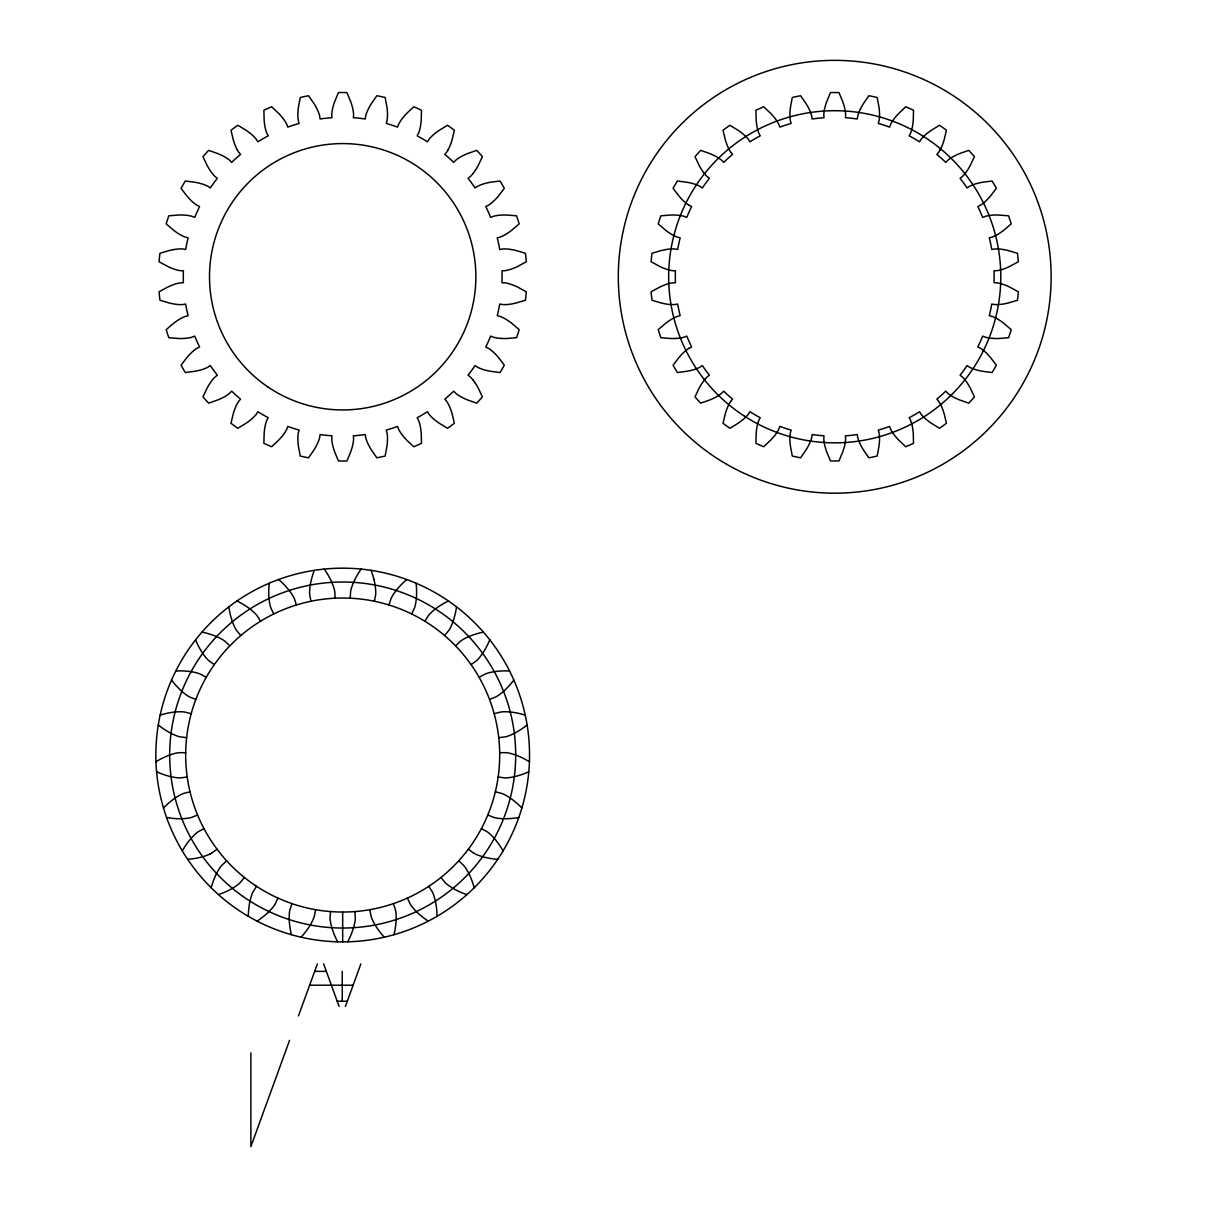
<?xml version="1.0" encoding="UTF-8"?>
<svg xmlns="http://www.w3.org/2000/svg" width="1207" height="1207" viewBox="0 0 1207 1207"><rect width="100%" height="100%" fill="white"/><g stroke="black" fill="none" stroke-linecap="round" stroke-linejoin="round"><path stroke-width="1.5" d="M350.211 598.204L350.603 591.596A22.073 22.073 0 0 1 351.041 589.484L351.297 588.548A44.931 44.931 0 0 1 351.886 586.677L352.897 583.916A59.279 59.279 0 0 1 354.707 579.873L356.171 577.037A76.313 76.313 0 0 1 361.149 569.085M330.492 911.557L330.054 918.165A22.073 22.073 0 0 0 330.235 920.307L330.371 921.273A44.931 44.931 0 0 0 330.703 923.204L331.367 926.056A59.279 59.279 0 0 0 332.649 930.31L333.751 933.298A76.313 76.313 0 0 0 337.704 941.822M315.57 909.671L314.363 916.113A22.073 22.073 0 0 1 313.639 918.21L313.277 919.115A44.931 44.931 0 0 1 312.462 920.896L311.119 923.506A59.279 59.279 0 0 1 308.811 927.293L307 929.918A76.313 76.313 0 0 1 301.056 937.19M374.396 601.267L375.664 594.764A22.073 22.073 0 0 0 375.754 592.607L375.739 591.626A44.931 44.931 0 0 0 375.649 589.68L375.347 586.753A59.279 59.279 0 0 0 374.608 582.393L373.883 579.269M911.753 129.647L911.451 130.703A24.366 24.366 0 0 1 910.561 133.268L909.188 135.833A159.399 159.399 0 0 1 919.538 141.807L921.077 139.348A24.366 24.366 0 0 1 922.857 137.281L923.611 136.497A40.299 40.299 0 0 1 926.72 133.705L927.715 132.906A57.348 57.348 0 0 1 931.608 130.115L939.544 125.272A184.233 184.233 0 0 1 946.424 130.25L944.266 139.303A57.348 57.348 0 0 1 942.818 143.874L942.35 145.066A40.299 40.299 0 0 1 940.66 148.883L940.147 149.849M388.971 605.009L390.993 598.702A22.073 22.073 0 0 1 391.958 596.771L392.426 595.911A44.931 44.931 0 0 1 393.452 594.251L395.127 591.837A59.279 59.279 0 0 1 397.888 588.367L400.015 585.983A76.313 76.313 0 0 1 406.819 579.511M291.943 903.605L289.891 909.897A22.073 22.073 0 0 0 289.514 912.009L289.408 912.99A44.931 44.931 0 0 0 289.258 914.936L289.182 917.878A59.279 59.279 0 0 0 289.378 922.299L289.695 925.482A76.313 76.313 0 0 0 291.4 934.716M289.574 1040.313L250.875 1146.65L250.875 1052.851M298.476 1015.856L317.381 963.925M345.383 1006.472L360.863 963.925M277.957 898.068L275.166 904.073A22.073 22.073 0 0 1 273.974 905.869L273.506 906.487A44.931 44.931 0 0 1 272.163 908.177L270.217 910.365A59.279 59.279 0 0 1 267.034 913.458L264.62 915.555A76.313 76.313 0 0 1 257.061 921.122M411.647 613.986L414.484 607.996A22.073 22.073 0 0 0 415.102 605.944L415.344 604.994A44.931 44.931 0 0 0 415.736 603.078L416.174 600.166A59.279 59.279 0 0 0 416.536 595.76L416.611 592.562A76.313 76.313 0 0 0 416.083 583.192M448.114 149.849L448.627 148.883A40.299 40.299 0 0 0 450.317 145.066L450.769 143.874A57.348 57.348 0 0 0 452.233 139.303L454.375 130.25A184.233 184.233 0 0 0 447.51 125.272L439.574 130.115A57.348 57.348 0 0 0 435.667 132.906L434.686 133.705A40.299 40.299 0 0 0 431.563 136.482L430.824 137.281A24.366 24.366 0 0 0 429.028 139.333L427.489 141.807A159.399 159.399 0 0 0 417.154 135.833L418.512 133.268A24.366 24.366 0 0 0 419.402 130.688L419.719 129.647A40.299 40.299 0 0 0 420.579 125.558L420.775 124.306A57.348 57.348 0 0 0 421.258 119.538L421.484 110.229A184.233 184.233 0 0 0 413.729 106.774L406.955 113.171A57.348 57.348 0 0 0 403.726 116.717L402.927 117.698A40.299 40.299 0 0 0 400.468 121.077L399.894 121.998A24.366 24.366 0 0 0 398.566 124.396L397.586 127.127A159.399 159.399 0 0 0 386.225 123.431L387.025 120.64A24.366 24.366 0 0 0 387.356 117.939L387.447 116.853A40.299 40.299 0 0 0 387.447 112.673L387.372 111.406A57.348 57.348 0 0 0 386.843 106.638L385.139 97.495A184.233 184.233 0 0 0 376.825 95.73L371.545 103.38A57.348 57.348 0 0 0 369.116 107.514L368.542 108.66A40.299 40.299 0 0 0 366.822 112.462L366.46 113.488A24.366 24.366 0 0 0 365.676 116.098L365.268 118.98A159.399 159.399 0 0 0 353.395 117.728L353.591 114.831A24.366 24.366 0 0 0 353.364 112.115L353.229 111.044A40.299 40.299 0 0 0 352.353 106.955L352.022 105.718A57.348 57.348 0 0 0 350.513 101.177L346.937 92.577A184.233 184.233 0 0 0 338.443 92.577L334.867 101.177A57.348 57.348 0 0 0 333.358 105.718L333.026 106.955A40.299 40.299 0 0 0 332.136 111.029L332 112.115A24.366 24.366 0 0 0 331.759 114.831L331.97 117.728A159.399 159.399 0 0 0 320.096 118.98L319.689 116.098A24.366 24.366 0 0 0 318.889 113.503L318.542 112.462A40.299 40.299 0 0 0 316.838 108.66L316.249 107.529A57.348 57.348 0 0 0 313.835 103.38L308.539 95.73A184.233 184.233 0 0 0 300.241 97.495L298.521 106.638A57.348 57.348 0 0 0 297.993 111.406L297.918 112.673A40.299 40.299 0 0 0 297.918 116.853L297.993 117.939A24.366 24.366 0 0 0 298.34 120.64L299.14 123.431A159.399 159.399 0 0 0 287.794 127.127L286.783 124.396A24.366 24.366 0 0 0 285.471 122.013L284.897 121.077A40.299 40.299 0 0 0 282.438 117.698L281.638 116.717A57.348 57.348 0 0 0 278.41 113.171L271.65 106.774A184.233 184.233 0 0 0 263.895 110.229L264.122 119.538A57.348 57.348 0 0 0 264.589 124.306L264.786 125.558A40.299 40.299 0 0 0 265.646 129.647L265.947 130.703A24.366 24.366 0 0 0 266.838 133.268L268.21 135.833A159.399 159.399 0 0 0 257.876 141.807L256.337 139.348A24.366 24.366 0 0 0 254.541 137.281L253.802 136.497A40.299 40.299 0 0 0 250.694 133.705L249.698 132.906A57.348 57.348 0 0 0 245.806 130.115L237.854 125.272A184.233 184.233 0 0 0 230.99 130.25L233.147 139.303A57.348 57.348 0 0 0 234.596 143.874L235.048 145.066A40.299 40.299 0 0 0 236.738 148.883L237.266 149.849M424.834 621.228L428.364 615.63A22.073 22.073 0 0 1 429.767 614.001L430.431 613.292A44.931 44.931 0 0 1 431.85 611.934L434.067 610.003A59.279 59.279 0 0 1 437.598 607.332L440.253 605.552A76.313 76.313 0 0 1 448.446 600.98M475.347 170.323L476.041 169.252A57.348 57.348 0 0 0 478.41 165.087L482.408 156.684A184.233 184.233 0 0 0 476.72 150.362L467.939 153.455A57.348 57.348 0 0 0 463.548 155.371L462.417 155.959A40.299 40.299 0 0 0 458.796 158.042L457.891 158.645A24.366 24.366 0 0 0 455.718 160.29L453.696 162.387A159.399 159.399 0 0 0 444.825 154.405L446.696 152.173A24.366 24.366 0 0 0 448.099 149.834M256.593 886.315L253.093 891.792A22.073 22.073 0 0 0 252.142 893.859L251.795 894.779A44.931 44.931 0 0 0 251.177 896.635L250.377 899.456A59.279 59.279 0 0 0 249.457 903.787L248.974 906.955A76.313 76.313 0 0 0 248.325 916.309M244.418 877.474L240.268 882.543A22.073 22.073 0 0 1 238.624 884.037L237.87 884.656A44.931 44.931 0 0 1 236.3 885.817L233.856 887.462A59.279 59.279 0 0 1 230.009 889.665L227.157 891.098A76.313 76.313 0 0 1 218.452 894.613M472.903 173.702L472.193 174.532A24.366 24.366 0 0 1 470.338 176.524L468.044 178.319A159.399 159.399 0 0 1 475.06 187.975L477.474 186.346A24.366 24.366 0 0 1 479.933 185.199L480.944 184.777A40.299 40.299 0 0 1 484.912 183.494L486.149 183.162A57.348 57.348 0 0 1 490.842 182.197L500.075 181.005A184.233 184.233 0 0 1 504.315 188.352L498.672 195.745A57.348 57.348 0 0 1 495.489 199.336L494.583 200.226A40.299 40.299 0 0 1 491.49 203.032L490.63 203.696A24.366 24.366 0 0 1 488.382 205.265L485.772 206.533A159.399 159.399 0 0 1 490.63 217.426L493.316 216.355A24.366 24.366 0 0 1 495.971 215.736L497.043 215.525A40.299 40.299 0 0 1 501.207 215.102L502.474 215.042A57.348 57.348 0 0 1 507.272 215.072L516.536 215.812A184.233 184.233 0 0 1 519.161 223.883L512.1 229.949A57.348 57.348 0 0 1 508.238 232.785L507.181 233.479A40.299 40.299 0 0 1 503.56 235.576L502.58 236.059A24.366 24.366 0 0 1 500.075 237.115L497.254 237.809A159.399 159.399 0 0 1 499.728 249.487L502.595 248.989A24.366 24.366 0 0 1 505.311 248.944L506.412 248.959A40.299 40.299 0 0 1 510.561 249.411L511.813 249.608M964.936 173.702L964.242 174.532A24.366 24.366 0 0 1 962.371 176.524L960.078 178.319A159.399 159.399 0 0 1 967.094 187.975L969.508 186.346A24.366 24.366 0 0 1 971.982 185.199L972.978 184.777A40.299 40.299 0 0 1 976.961 183.494L978.183 183.162A57.348 57.348 0 0 1 982.875 182.197L992.109 181.005A184.233 184.233 0 0 1 996.348 188.352L990.706 195.745A57.348 57.348 0 0 1 987.522 199.336L986.617 200.226A40.299 40.299 0 0 1 983.524 203.032L982.664 203.696A24.366 24.366 0 0 1 980.416 205.265L977.806 206.533A159.399 159.399 0 0 1 982.664 217.426L985.365 216.355A24.366 24.366 0 0 1 988.02 215.736L989.091 215.525A40.299 40.299 0 0 1 993.24 215.102L994.508 215.042A57.348 57.348 0 0 1 999.305 215.072L1008.584 215.812A184.233 184.233 0 0 1 1011.194 223.883L1004.149 229.949A57.348 57.348 0 0 1 1000.286 232.785L999.215 233.479A40.299 40.299 0 0 1 995.594 235.576L994.613 236.059A24.366 24.366 0 0 1 992.109 237.115L989.287 237.809A159.399 159.399 0 0 1 991.762 249.487L994.628 248.989A24.366 24.366 0 0 1 997.359 248.944L998.445 248.959A40.299 40.299 0 0 1 1002.595 249.411L1003.847 249.608M730.718 401.358L732.574 399.125A159.399 159.399 0 0 1 723.702 391.143L721.68 393.226A24.366 24.366 0 0 1 719.508 394.87L718.618 395.489A40.299 40.299 0 0 1 714.997 397.571L713.85 398.144A57.348 57.348 0 0 1 709.46 400.075L700.694 403.168A184.233 184.233 0 0 1 695.006 396.847L698.989 388.443A57.348 57.348 0 0 1 701.373 384.279L702.052 383.207A40.299 40.299 0 0 1 704.511 379.828L705.205 378.998A24.366 24.366 0 0 1 707.076 377.006L709.369 375.211A159.399 159.399 0 0 1 702.353 365.555L699.939 367.184A24.366 24.366 0 0 1 697.465 368.331L696.469 368.754A40.299 40.299 0 0 1 692.486 370.036L691.264 370.368A57.348 57.348 0 0 1 686.557 371.334L677.338 372.525A184.233 184.233 0 0 1 673.099 365.178L678.741 357.785A57.348 57.348 0 0 1 681.925 354.209L682.83 353.304A40.299 40.299 0 0 1 685.923 350.498M444.553 635.561L448.793 630.476A22.073 22.073 0 0 0 449.909 628.636L450.377 627.776A44.931 44.931 0 0 0 451.237 626.011L452.384 623.31A59.279 59.279 0 0 0 453.832 619.116L454.692 616.053A76.313 76.313 0 0 0 456.518 606.834M455.522 645.851L460.335 641.309A22.073 22.073 0 0 1 462.1 640.072L462.93 639.559A44.931 44.931 0 0 1 464.635 638.594L467.26 637.281A59.279 59.279 0 0 1 471.349 635.576L474.366 634.505A76.313 76.313 0 0 1 483.434 632.121M226.644 860.787L221.847 865.253A22.073 22.073 0 0 0 220.474 866.988L219.9 867.788A44.931 44.931 0 0 0 218.829 869.417L217.351 871.952A59.279 59.279 0 0 0 215.389 875.935L214.137 878.877A76.313 76.313 0 0 0 211.18 887.779M193.889 350.513L194.749 349.834A24.366 24.366 0 0 1 196.982 348.28L199.608 346.997A159.399 159.399 0 0 1 194.749 336.104L192.049 337.175A24.366 24.366 0 0 1 189.393 337.794L188.322 338.005A40.299 40.299 0 0 1 184.173 338.428M685.923 350.513L686.783 349.834A24.366 24.366 0 0 1 689.016 348.28M217.064 849.2L211.768 853.062M471.062 664.65L476.433 660.772A22.073 22.073 0 0 0 477.972 659.263L478.636 658.554A44.931 44.931 0 0 0 479.903 657.061L481.684 654.722A59.279 59.279 0 0 0 484.128 651.026L485.742 648.265A76.313 76.313 0 0 0 489.786 639.801M479.134 677.353L484.912 674.14A22.073 22.073 0 0 1 486.934 673.385L487.869 673.099A44.931 44.931 0 0 1 489.755 672.586L492.622 671.967A59.279 59.279 0 0 1 497.012 671.318L500.196 671.047A76.313 76.313 0 0 1 509.58 670.986M203.998 828.606L198.295 831.698A22.073 22.073 0 0 0 196.469 833.071L195.715 833.705A44.931 44.931 0 0 0 194.267 835.033L192.215 837.115A59.279 59.279 0 0 0 189.318 840.479L187.372 843.014A76.313 76.313 0 0 0 182.302 850.905M689.031 348.28L691.641 346.997A159.399 159.399 0 0 1 686.783 336.104L684.082 337.175A24.366 24.366 0 0 1 681.427 337.794L680.356 338.005A40.299 40.299 0 0 1 676.207 338.428M187.643 859.324A76.313 76.313 0 0 0 196.952 858.086L200.075 857.423A59.279 59.279 0 0 0 204.345 856.231L207.106 855.25A44.931 44.931 0 0 0 208.917 854.511L209.807 854.103M197.586 814.997L191.506 817.426A22.073 22.073 0 0 1 189.348 817.939L188.383 818.12A44.931 44.931 0 0 1 186.436 818.391L183.524 818.648A59.279 59.279 0 0 1 179.089 818.738L175.89 818.618A76.313 76.313 0 0 1 166.581 817.486M489.514 699.411L495.67 696.997A22.073 22.073 0 0 0 497.54 695.926L498.355 695.383A44.931 44.931 0 0 0 499.954 694.266L502.263 692.441A59.279 59.279 0 0 0 505.552 689.469L507.8 687.205A76.313 76.313 0 0 0 513.82 680.009M494.161 713.714L500.573 712.055A22.073 22.073 0 0 1 502.7 711.828L503.681 711.768A44.931 44.931 0 0 1 505.642 711.753L508.569 711.858A59.279 59.279 0 0 1 512.975 712.326L516.128 712.854A76.313 76.313 0 0 1 525.241 715.132M190.057 791.807L183.751 793.391A22.073 22.073 0 0 0 181.654 794.251L180.763 794.689A44.931 44.931 0 0 0 179.043 795.609L176.524 797.118A59.279 59.279 0 0 0 172.888 799.653L170.383 801.629A76.313 76.313 0 0 0 163.488 808.011M173.552 249.608L174.819 249.396A40.299 40.299 0 0 1 178.968 248.959L180.054 248.929A24.366 24.366 0 0 1 182.785 248.974L185.637 249.487A159.399 159.399 0 0 1 188.126 237.809L185.305 237.1A24.366 24.366 0 0 1 182.8 236.044L181.819 235.576A40.299 40.299 0 0 1 178.198 233.479L177.127 232.785A57.348 57.348 0 0 1 173.265 229.949L166.204 223.883A184.233 184.233 0 0 1 168.829 215.812L178.108 215.057A57.348 57.348 0 0 1 182.906 215.027L184.173 215.102A40.299 40.299 0 0 1 188.322 215.525L189.393 215.721A24.366 24.366 0 0 1 192.049 216.34L194.749 217.426A159.399 159.399 0 0 1 199.608 206.533L196.997 205.25A24.366 24.366 0 0 1 194.765 203.681L193.889 203.032A40.299 40.299 0 0 1 190.797 200.226L189.891 199.321A57.348 57.348 0 0 1 186.708 195.745L181.065 188.352A184.233 184.233 0 0 1 185.305 181.005L194.523 182.197A57.348 57.348 0 0 1 199.23 183.162L200.453 183.494A40.299 40.299 0 0 1 204.436 184.762L205.446 185.184A24.366 24.366 0 0 1 207.906 186.346L210.32 187.975A159.399 159.399 0 0 1 217.335 178.319L215.042 176.524A24.366 24.366 0 0 1 213.186 174.532L212.477 173.702A40.299 40.299 0 0 1 210.018 170.323L209.339 169.252A57.348 57.348 0 0 1 206.955 165.087L202.972 156.684A184.233 184.233 0 0 1 208.66 150.362L217.426 153.455A57.348 57.348 0 0 1 221.816 155.371L222.963 155.959A40.299 40.299 0 0 1 226.584 158.042L227.474 158.645A24.366 24.366 0 0 1 229.662 160.29L231.669 162.387A159.399 159.399 0 0 1 240.54 154.405L238.684 152.173A24.366 24.366 0 0 1 237.266 149.834M665.6 249.608L666.852 249.396A40.299 40.299 0 0 1 671.001 248.959L672.088 248.929A24.366 24.366 0 0 1 674.819 248.974L677.685 249.487A159.399 159.399 0 0 1 680.16 237.809L677.338 237.1A24.366 24.366 0 0 1 674.834 236.044L673.853 235.576A40.299 40.299 0 0 1 670.232 233.479L669.176 232.785A57.348 57.348 0 0 1 665.298 229.949L658.237 223.883A184.233 184.233 0 0 1 660.863 215.812L670.141 215.057A57.348 57.348 0 0 1 674.939 215.027L676.207 215.102A40.299 40.299 0 0 1 680.356 215.525L681.427 215.721A24.366 24.366 0 0 1 684.097 216.34L686.783 217.426A159.399 159.399 0 0 1 691.641 206.533L689.031 205.25M187.236 777.021L180.733 777.866A22.073 22.073 0 0 1 178.515 777.836L177.535 777.761A44.931 44.931 0 0 1 175.588 777.549L172.707 777.067A59.279 59.279 0 0 1 168.392 776.041L165.329 775.135A76.313 76.313 0 0 1 156.578 771.726M498.732 737.673L505.295 736.858A22.073 22.073 0 0 0 507.378 736.285L508.298 735.983A44.931 44.931 0 0 0 510.123 735.274L512.809 734.097A59.279 59.279 0 0 0 516.732 732.045L519.478 730.386A76.313 76.313 0 0 0 527.112 724.924M184.173 338.428L182.906 338.488A57.348 57.348 0 0 1 178.108 338.473L168.829 337.719A184.233 184.233 0 0 1 166.204 329.647L173.265 323.582A57.348 57.348 0 0 1 177.127 320.745L178.198 320.051A40.299 40.299 0 0 1 181.804 317.954L182.785 317.471A24.366 24.366 0 0 1 185.305 316.415L188.126 315.721A159.399 159.399 0 0 1 185.637 304.043L182.785 304.541A24.366 24.366 0 0 1 180.054 304.586L178.968 304.571A40.299 40.299 0 0 1 174.819 304.119L173.552 303.923A57.348 57.348 0 0 1 168.874 302.897L159.958 300.241A184.233 184.233 0 0 1 159.068 291.792L167.23 287.341A57.348 57.348 0 0 1 171.605 285.365L172.797 284.897A40.299 40.299 0 0 1 176.765 283.6L177.821 283.343A24.366 24.366 0 0 1 180.492 282.83L183.404 282.74A159.399 159.399 0 0 1 183.404 270.79L180.507 270.685A24.366 24.366 0 0 1 177.821 270.172L176.765 269.915A40.299 40.299 0 0 1 172.797 268.618L171.605 268.165A57.348 57.348 0 0 1 167.23 266.189L159.068 261.738A184.233 184.233 0 0 1 159.958 253.289L168.874 250.634A57.348 57.348 0 0 1 173.552 249.608M676.207 338.428L674.939 338.488A57.348 57.348 0 0 1 670.141 338.473L660.863 337.719A184.233 184.233 0 0 1 658.237 329.647L665.298 323.582A57.348 57.348 0 0 1 669.161 320.745L670.232 320.051A40.299 40.299 0 0 1 673.838 317.954L674.834 317.471A24.366 24.366 0 0 1 677.338 316.415L680.16 315.721A159.399 159.399 0 0 1 677.685 304.043L674.819 304.541A24.366 24.366 0 0 1 672.088 304.586L671.001 304.571A40.299 40.299 0 0 1 666.852 304.119L665.6 303.923A57.348 57.348 0 0 1 660.908 302.897L651.991 300.241A184.233 184.233 0 0 1 651.101 291.792L659.278 287.341A57.348 57.348 0 0 1 663.639 285.365L664.831 284.897A40.299 40.299 0 0 1 668.799 283.6L669.855 283.343A24.366 24.366 0 0 1 672.54 282.83L675.437 282.74A159.399 159.399 0 0 1 675.437 270.79L672.54 270.685A24.366 24.366 0 0 1 669.855 270.172L668.799 269.915A40.299 40.299 0 0 1 664.831 268.618L663.639 268.165A57.348 57.348 0 0 1 659.278 266.189L651.101 261.738A184.233 184.233 0 0 1 651.991 253.289L660.908 250.634A57.348 57.348 0 0 1 665.585 249.608M499.668 752.685L506.291 752.67A22.073 22.073 0 0 1 508.419 752.972L509.384 753.168A44.931 44.931 0 0 1 511.285 753.636L514.091 754.466A59.279 59.279 0 0 1 518.241 756.02L521.168 757.302A76.313 76.313 0 0 1 529.42 761.783A186.859 186.859 0 0 1 243.467 913.367A186.859 186.859 0 0 1 255.175 589.936A186.859 186.859 0 0 1 529.42 761.783M314.665 971.379L326.343 971.379M309.641 985.214L353.108 985.214M337.206 1001.237L347.284 1001.237M185.697 752.685L179.209 752.655A22.073 22.073 0 0 0 176.946 752.972L175.996 753.168A44.931 44.931 0 0 0 174.095 753.636L171.273 754.466A59.279 59.279 0 0 0 167.124 756.02L164.197 757.302A76.313 76.313 0 0 0 155.944 761.783M993.24 338.428L994.508 338.488A57.348 57.348 0 0 0 999.305 338.473L1008.584 337.719A184.233 184.233 0 0 0 1011.194 329.647L1004.149 323.582A57.348 57.348 0 0 0 1000.286 320.745L999.215 320.051A40.299 40.299 0 0 0 995.594 317.954L994.613 317.471A24.366 24.366 0 0 0 992.109 316.415L989.287 315.721A159.399 159.399 0 0 0 991.762 304.043L994.628 304.541A24.366 24.366 0 0 0 997.359 304.586L998.445 304.571A40.299 40.299 0 0 0 1002.595 304.119L1003.847 303.923A57.348 57.348 0 0 0 1008.539 302.897L1017.456 300.241A184.233 184.233 0 0 0 1018.346 291.792L1010.168 287.341A57.348 57.348 0 0 0 1005.808 285.365L1004.616 284.897A40.299 40.299 0 0 0 1000.648 283.6L999.592 283.343A24.366 24.366 0 0 0 996.907 282.83L994.01 282.74A159.399 159.399 0 0 0 994.01 270.79L996.907 270.685A24.366 24.366 0 0 0 999.592 270.172L1000.648 269.915A40.299 40.299 0 0 0 1004.616 268.618L1005.808 268.165A57.348 57.348 0 0 0 1010.168 266.189L1018.346 261.738A184.233 184.233 0 0 0 1017.456 253.289L1008.539 250.634A57.348 57.348 0 0 0 1003.847 249.608M501.207 338.428L502.474 338.488A57.348 57.348 0 0 0 507.272 338.473L516.536 337.719A184.233 184.233 0 0 0 519.161 329.647L512.1 323.582A57.348 57.348 0 0 0 508.238 320.745L507.181 320.051A40.299 40.299 0 0 0 503.56 317.954L502.58 317.471A24.366 24.366 0 0 0 500.075 316.415L497.254 315.721A159.399 159.399 0 0 0 499.728 304.043L502.595 304.541A24.366 24.366 0 0 0 505.311 304.586L506.412 304.571A40.299 40.299 0 0 0 510.561 304.119L511.813 303.923A57.348 57.348 0 0 0 516.505 302.897L525.422 300.241A184.233 184.233 0 0 0 526.297 291.792L518.135 287.341A57.348 57.348 0 0 0 513.775 285.365L512.583 284.897A40.299 40.299 0 0 0 508.615 283.6L507.559 283.343A24.366 24.366 0 0 0 504.873 282.83L501.976 282.74A159.399 159.399 0 0 0 501.976 270.79L504.873 270.685A24.366 24.366 0 0 0 507.543 270.172L508.615 269.915A40.299 40.299 0 0 0 512.583 268.618L513.76 268.165A57.348 57.348 0 0 0 518.135 266.189L526.297 261.738A184.233 184.233 0 0 0 525.422 253.289L516.505 250.634A57.348 57.348 0 0 0 511.813 249.608M186.647 737.673L180.145 736.874A22.073 22.073 0 0 1 178.002 736.285L177.067 735.983A44.931 44.931 0 0 1 175.241 735.274L172.556 734.097A59.279 59.279 0 0 1 168.633 732.045L165.887 730.386A76.313 76.313 0 0 1 158.268 724.924M498.144 777.021L504.707 777.881A22.073 22.073 0 0 0 506.865 777.836L507.83 777.761A44.931 44.931 0 0 0 509.776 777.549L512.673 777.067A59.279 59.279 0 0 0 516.988 776.041L520.051 775.135A76.313 76.313 0 0 0 528.802 771.726M495.323 791.807L501.735 793.421A22.073 22.073 0 0 1 503.726 794.251L504.601 794.689A44.931 44.931 0 0 1 506.337 795.609L508.841 797.118A59.279 59.279 0 0 1 512.477 799.653L514.997 801.629A76.313 76.313 0 0 1 521.877 808.011M191.219 713.714L184.867 712.07A22.073 22.073 0 0 0 182.664 711.828L181.684 711.768A44.931 44.931 0 0 0 179.737 711.753L176.795 711.858A59.279 59.279 0 0 0 172.39 712.326L169.236 712.854A76.313 76.313 0 0 0 160.139 715.132M195.866 699.411L189.816 697.058A22.073 22.073 0 0 1 187.839 695.926L187.01 695.383A44.931 44.931 0 0 1 185.41 694.266L183.102 692.441A59.279 59.279 0 0 1 179.828 689.469L177.58 687.205A76.313 76.313 0 0 1 171.545 680.009M487.779 814.997L493.935 817.456A22.073 22.073 0 0 0 496.032 817.939L496.997 818.12A44.931 44.931 0 0 0 498.929 818.391L501.856 818.648A59.279 59.279 0 0 0 506.291 818.738L509.475 818.618A76.313 76.313 0 0 0 518.799 817.486M481.382 828.606L487.19 831.774A22.073 22.073 0 0 1 488.91 833.071L489.65 833.705A44.931 44.931 0 0 1 491.098 835.033L493.165 837.115A59.279 59.279 0 0 1 496.047 840.479L497.993 843.014A76.313 76.313 0 0 1 503.078 850.905M206.246 677.353L200.513 674.17A22.073 22.073 0 0 0 198.446 673.385L197.51 673.099A44.931 44.931 0 0 0 195.609 672.586L192.743 671.967A59.279 59.279 0 0 0 188.367 671.318L185.184 671.047A76.313 76.313 0 0 0 175.8 670.986M473.657 853.108L468.316 849.2M214.303 664.65L209.037 660.863A22.073 22.073 0 0 1 207.393 659.263L206.729 658.554A44.931 44.931 0 0 1 205.462 657.061L203.681 654.722A59.279 59.279 0 0 1 201.237 651.026L199.623 648.265A76.313 76.313 0 0 1 195.579 639.801M983.509 350.513L982.664 349.834A24.366 24.366 0 0 0 980.416 348.28L977.806 346.997A159.399 159.399 0 0 0 982.664 336.104L985.365 337.175A24.366 24.366 0 0 0 988.02 337.794L989.091 338.005A40.299 40.299 0 0 0 993.24 338.428M491.475 350.513L490.63 349.834A24.366 24.366 0 0 0 488.382 348.28L485.772 346.997A159.399 159.399 0 0 0 490.63 336.104L493.316 337.175A24.366 24.366 0 0 0 495.971 337.794L497.043 338.005A40.299 40.299 0 0 0 501.207 338.428M458.72 860.787L463.563 865.298A22.073 22.073 0 0 1 464.906 866.988L465.48 867.788A44.931 44.931 0 0 1 466.551 869.417L468.014 871.952A59.279 59.279 0 0 1 469.991 875.935L471.228 878.877A76.313 76.313 0 0 1 474.185 887.779M229.858 645.851L225.045 641.309A22.073 22.073 0 0 0 223.28 640.072L222.45 639.559A44.931 44.931 0 0 0 220.745 638.594L218.12 637.281A59.279 59.279 0 0 0 214.031 635.576L211.014 634.505A76.313 76.313 0 0 0 201.931 632.121M240.812 635.561L236.587 630.476A22.073 22.073 0 0 1 235.456 628.636L235.003 627.776A44.931 44.931 0 0 1 234.143 626.011L232.996 623.31A59.279 59.279 0 0 1 231.548 619.116L230.673 616.053A76.313 76.313 0 0 1 228.862 606.834M730.718 152.173L732.574 154.405A159.399 159.399 0 0 0 723.702 162.387L721.68 160.305A24.366 24.366 0 0 0 719.508 158.66L718.618 158.042A40.299 40.299 0 0 0 714.997 155.959L713.85 155.386A57.348 57.348 0 0 0 709.46 153.455L700.694 150.362A184.233 184.233 0 0 0 695.006 156.684L698.989 165.087A57.348 57.348 0 0 0 701.373 169.252L702.052 170.323A40.299 40.299 0 0 0 704.511 173.702L705.205 174.532A24.366 24.366 0 0 0 707.076 176.524L709.369 178.319A159.399 159.399 0 0 0 702.353 187.975L699.939 186.346A24.366 24.366 0 0 0 697.465 185.199L696.469 184.777A40.299 40.299 0 0 0 692.486 183.494L691.264 183.162A57.348 57.348 0 0 0 686.557 182.197L677.338 181.005A184.233 184.233 0 0 0 673.099 188.352L678.741 195.745A57.348 57.348 0 0 0 681.925 199.336L682.83 200.226A40.299 40.299 0 0 0 685.923 203.032L686.783 203.696A24.366 24.366 0 0 0 689.016 205.265M964.936 379.828L964.242 378.998A24.366 24.366 0 0 0 962.371 377.006L960.078 375.211A159.399 159.399 0 0 0 967.094 365.555L969.508 367.184A24.366 24.366 0 0 0 971.982 368.331L972.978 368.754A40.299 40.299 0 0 0 976.961 370.036L978.183 370.368A57.348 57.348 0 0 0 982.875 371.334L992.109 372.525A184.233 184.233 0 0 0 996.348 365.178L990.706 357.785A57.348 57.348 0 0 0 987.522 354.209L986.617 353.304A40.299 40.299 0 0 0 983.524 350.498M472.903 379.828L472.193 378.998A24.366 24.366 0 0 0 470.338 377.006L468.044 375.211A159.399 159.399 0 0 0 475.06 365.555L477.474 367.184A24.366 24.366 0 0 0 479.933 368.331L480.944 368.754A40.299 40.299 0 0 0 484.912 370.036L486.149 370.368A57.348 57.348 0 0 0 490.842 371.334L500.075 372.525A184.233 184.233 0 0 0 504.315 365.178L498.672 357.785A57.348 57.348 0 0 0 495.489 354.209L494.583 353.304A40.299 40.299 0 0 0 491.49 350.498M440.947 877.474L445.157 882.589A22.073 22.073 0 0 0 446.756 884.037L447.51 884.656A44.931 44.931 0 0 0 449.079 885.817L451.509 887.462A59.279 59.279 0 0 0 455.356 889.665L458.222 891.098A76.313 76.313 0 0 0 466.928 894.613M428.772 886.315L432.347 891.898A22.073 22.073 0 0 1 433.222 893.859L433.569 894.779A44.931 44.931 0 0 1 434.203 896.635L435.003 899.456A59.279 59.279 0 0 1 435.923 903.787L436.391 906.955A76.313 76.313 0 0 1 437.04 916.309M475.347 383.207L476.041 384.279A57.348 57.348 0 0 1 478.41 388.443L482.408 396.847A184.233 184.233 0 0 1 476.72 403.168L467.939 400.075A57.348 57.348 0 0 1 463.548 398.159L462.417 397.571A40.299 40.299 0 0 1 458.796 395.504L457.891 394.885A24.366 24.366 0 0 1 455.718 393.241L453.696 391.143A159.399 159.399 0 0 1 444.825 399.125L446.696 401.358A24.366 24.366 0 0 1 448.099 403.696L448.627 404.647A40.299 40.299 0 0 1 450.317 408.464L450.769 409.656A57.348 57.348 0 0 1 452.233 414.227L454.375 423.28A184.233 184.233 0 0 1 447.51 428.274L439.574 423.431A57.348 57.348 0 0 1 435.667 420.624L434.686 419.825A40.299 40.299 0 0 1 431.563 417.049L430.824 416.249A24.366 24.366 0 0 1 429.028 414.197L427.489 411.723A159.399 159.399 0 0 1 417.154 417.697L418.512 420.262A24.366 24.366 0 0 1 419.402 422.842L419.719 423.883A40.299 40.299 0 0 1 420.579 427.972L420.775 429.224A57.348 57.348 0 0 1 421.258 433.992L421.484 443.301A184.233 184.233 0 0 1 413.729 446.756L406.955 440.359A57.348 57.348 0 0 1 403.726 436.813L402.927 435.833A40.299 40.299 0 0 1 400.468 432.453L399.894 431.533A24.366 24.366 0 0 1 398.566 429.149L397.586 426.403A159.399 159.399 0 0 1 386.225 430.099L387.025 432.891A24.366 24.366 0 0 1 387.356 435.591L387.447 436.678A40.299 40.299 0 0 1 387.447 440.857L387.372 442.124A57.348 57.348 0 0 1 386.843 446.892L385.139 456.035A184.233 184.233 0 0 1 376.825 457.8L371.545 450.151A57.348 57.348 0 0 1 369.116 446.017L368.542 444.885A40.299 40.299 0 0 1 366.822 441.068L366.46 440.042A24.366 24.366 0 0 1 365.676 437.432L365.268 434.55A159.399 159.399 0 0 1 353.395 435.802L353.591 438.699A24.366 24.366 0 0 1 353.364 441.415L353.229 442.501A40.299 40.299 0 0 1 352.353 446.575L352.022 447.812A57.348 57.348 0 0 1 350.513 452.353L346.937 460.953A184.233 184.233 0 0 1 338.443 460.953L334.867 452.369A57.348 57.348 0 0 1 333.358 447.812L333.026 446.575A40.299 40.299 0 0 1 332.136 442.501L332 441.415A24.366 24.366 0 0 1 331.759 438.699L331.97 435.802A159.399 159.399 0 0 1 320.096 434.55L319.689 437.432A24.366 24.366 0 0 1 318.889 440.042L318.542 441.068A40.299 40.299 0 0 1 316.838 444.87L316.249 446.017A57.348 57.348 0 0 1 313.835 450.151L308.539 457.8A184.233 184.233 0 0 1 300.241 456.035L298.521 446.892A57.348 57.348 0 0 1 297.993 442.124L297.918 440.857A40.299 40.299 0 0 1 297.918 436.678L297.993 435.591A24.366 24.366 0 0 1 298.34 432.891L299.14 430.099A159.399 159.399 0 0 1 287.794 426.403L286.783 429.134A24.366 24.366 0 0 1 285.471 431.518L284.897 432.453A40.299 40.299 0 0 1 282.438 435.833L281.638 436.813A57.348 57.348 0 0 1 278.41 440.359L271.65 446.756A184.233 184.233 0 0 1 263.895 443.301L264.122 433.992A57.348 57.348 0 0 1 264.589 429.224L264.786 427.972A40.299 40.299 0 0 1 265.646 423.883L265.947 422.827A24.366 24.366 0 0 1 266.838 420.262L268.21 417.697A159.399 159.399 0 0 1 257.876 411.723L256.337 414.182A24.366 24.366 0 0 1 254.541 416.249L253.802 417.034A40.299 40.299 0 0 1 250.694 419.825L249.698 420.624A57.348 57.348 0 0 1 245.806 423.416L237.854 428.274A184.233 184.233 0 0 1 230.99 423.28L233.147 414.227A57.348 57.348 0 0 1 234.596 409.656L235.048 408.464A40.299 40.299 0 0 1 236.738 404.647L237.266 403.681A24.366 24.366 0 0 1 238.669 401.358L240.54 399.125A159.399 159.399 0 0 1 231.669 391.143L229.647 393.226A24.366 24.366 0 0 1 227.474 394.87L226.569 395.489A40.299 40.299 0 0 1 222.963 397.571L221.816 398.144A57.348 57.348 0 0 1 217.426 400.075L208.66 403.168A184.233 184.233 0 0 1 202.972 396.847L206.955 388.443A57.348 57.348 0 0 1 209.324 384.279L210.018 383.207A40.299 40.299 0 0 1 212.462 379.828L213.171 378.998A24.366 24.366 0 0 1 215.042 377.006L217.335 375.211A159.399 159.399 0 0 1 210.32 365.555L207.906 367.184A24.366 24.366 0 0 1 205.431 368.331L204.436 368.754A40.299 40.299 0 0 1 200.453 370.036L199.23 370.368A57.348 57.348 0 0 1 194.523 371.334L185.305 372.525A184.233 184.233 0 0 1 181.065 365.178L186.708 357.785A57.348 57.348 0 0 1 189.891 354.209L190.797 353.304A40.299 40.299 0 0 1 193.889 350.498M260.546 621.228L257.016 615.63A22.073 22.073 0 0 0 255.612 614.001L254.933 613.292A44.931 44.931 0 0 0 253.53 611.934L251.312 610.003A59.279 59.279 0 0 0 247.782 607.332L245.127 605.552A76.313 76.313 0 0 0 236.919 600.98M729.3 149.849L728.787 148.883A40.299 40.299 0 0 1 727.097 145.066L726.644 143.874A57.348 57.348 0 0 1 725.181 139.303L723.023 130.25A184.233 184.233 0 0 1 729.903 125.272L737.839 130.115A57.348 57.348 0 0 1 741.732 132.906L742.727 133.705A40.299 40.299 0 0 1 745.835 136.482L746.59 137.281A24.366 24.366 0 0 1 748.37 139.333L749.909 141.807A159.399 159.399 0 0 1 760.244 135.833L758.886 133.268A24.366 24.366 0 0 1 757.996 130.688L757.694 129.647A40.299 40.299 0 0 1 756.819 125.558L756.638 124.306A57.348 57.348 0 0 1 756.155 119.538L755.929 110.229A184.233 184.233 0 0 1 763.684 106.774L770.443 113.171A57.348 57.348 0 0 1 773.687 116.717L774.487 117.698A40.299 40.299 0 0 1 776.946 121.077L777.519 121.998A24.366 24.366 0 0 1 778.832 124.396L779.828 127.127A159.399 159.399 0 0 1 791.173 123.431L790.389 120.64A24.366 24.366 0 0 1 790.042 117.939L789.966 116.853A40.299 40.299 0 0 1 789.966 112.673L790.042 111.406A57.348 57.348 0 0 1 790.57 106.638L792.275 97.495A184.233 184.233 0 0 1 800.588 95.73L805.869 103.38A57.348 57.348 0 0 1 808.298 107.514L808.871 108.66A40.299 40.299 0 0 1 810.576 112.462L810.953 113.488A24.366 24.366 0 0 1 811.738 116.098L812.13 118.98A159.399 159.399 0 0 1 824.004 117.728L823.808 114.831A24.366 24.366 0 0 1 824.049 112.115L824.185 111.044A40.299 40.299 0 0 1 825.06 106.955L825.392 105.718A57.348 57.348 0 0 1 826.901 101.177L830.476 92.577A184.233 184.233 0 0 1 838.971 92.577L842.546 101.177A57.348 57.348 0 0 1 844.055 105.718L844.387 106.955A40.299 40.299 0 0 1 845.262 111.029L845.413 112.115A24.366 24.366 0 0 1 845.639 114.831L845.443 117.728A159.399 159.399 0 0 1 857.302 118.98L857.724 116.098A24.366 24.366 0 0 1 858.509 113.503L858.871 112.462A40.299 40.299 0 0 1 860.576 108.66L861.164 107.529A57.348 57.348 0 0 1 863.578 103.38L868.859 95.73A184.233 184.233 0 0 1 877.172 97.495L878.877 106.638A57.348 57.348 0 0 1 879.42 111.406L879.481 112.673A40.299 40.299 0 0 1 879.496 116.853L879.405 117.939A24.366 24.366 0 0 1 879.073 120.64L878.274 123.431A159.399 159.399 0 0 1 889.619 127.127L890.615 124.396A24.366 24.366 0 0 1 891.943 122.013L892.501 121.077A40.299 40.299 0 0 1 894.96 117.698L895.775 116.717A57.348 57.348 0 0 1 899.004 113.171L905.763 106.774A184.233 184.233 0 0 1 913.518 110.229L913.292 119.538A57.348 57.348 0 0 1 912.824 124.306L912.628 125.558A40.299 40.299 0 0 1 911.768 129.647M273.733 613.986L270.911 608.056A22.073 22.073 0 0 1 270.262 605.944L270.036 604.994A44.931 44.931 0 0 1 269.644 603.078L269.206 600.166A59.279 59.279 0 0 1 268.829 595.76L268.754 592.562A76.313 76.313 0 0 1 269.282 583.192M407.408 898.068L410.214 904.073A22.073 22.073 0 0 0 411.391 905.869L411.979 906.653A44.931 44.931 0 0 0 413.201 908.177L415.163 910.365A59.279 59.279 0 0 0 418.331 913.458L420.745 915.555A76.313 76.313 0 0 0 428.304 921.122M323.627 963.925L339.107 1006.472M393.422 903.605L395.489 909.897A22.073 22.073 0 0 1 395.851 912.009L395.971 912.99A44.931 44.931 0 0 1 396.107 914.936L396.183 917.878A59.279 59.279 0 0 1 395.987 922.299L395.67 925.482A76.313 76.313 0 0 1 393.965 934.716M296.394 605.009L294.417 598.823A22.073 22.073 0 0 0 293.422 596.771L292.939 595.911A44.931 44.931 0 0 0 291.913 594.251L290.253 591.837A59.279 59.279 0 0 0 287.492 588.367L285.365 585.983A76.313 76.313 0 0 0 278.561 579.511M911.753 423.883L911.451 422.827A24.366 24.366 0 0 0 910.561 420.262L909.188 417.697A159.399 159.399 0 0 0 919.538 411.723L921.077 414.182A24.366 24.366 0 0 0 922.857 416.249L923.611 417.034A40.299 40.299 0 0 0 926.72 419.825L927.715 420.624A57.348 57.348 0 0 0 931.608 423.416L939.544 428.274A184.233 184.233 0 0 0 946.424 423.28L944.266 414.227A57.348 57.348 0 0 0 942.818 409.656L942.35 408.464A40.299 40.299 0 0 0 940.66 404.647L940.147 403.681A24.366 24.366 0 0 0 938.744 401.358L936.873 399.125A159.399 159.399 0 0 0 945.745 391.143L947.767 393.226A24.366 24.366 0 0 0 949.939 394.87L950.829 395.489A40.299 40.299 0 0 0 954.45 397.571L955.582 398.144A57.348 57.348 0 0 0 959.987 400.075L968.753 403.168A184.233 184.233 0 0 0 974.441 396.847L970.443 388.443A57.348 57.348 0 0 0 968.074 384.279L967.38 383.207A40.299 40.299 0 0 0 964.936 379.828M310.968 601.267L309.731 594.885A22.073 22.073 0 0 1 309.611 592.607L309.626 591.626A44.931 44.931 0 0 1 309.716 589.68L310.018 586.753A59.279 59.279 0 0 1 310.772 582.393L311.481 579.269A76.313 76.313 0 0 1 314.333 570.323M369.81 909.671L371.032 916.173A22.073 22.073 0 0 0 371.726 918.21L372.103 919.115A44.931 44.931 0 0 0 372.903 920.896L374.261 923.506A59.279 59.279 0 0 0 376.554 927.293L378.379 929.918A76.313 76.313 0 0 0 384.309 937.19M354.873 911.557L355.311 918.029A22.073 22.073 0 0 1 355.145 920.307L355.009 921.273A44.931 44.931 0 0 1 354.662 923.204L354.013 926.056A59.279 59.279 0 0 1 352.716 930.31L351.614 933.298A76.313 76.313 0 0 1 347.676 941.822M335.169 598.204L334.777 591.656A22.073 22.073 0 0 0 334.324 589.484L334.067 588.548A44.931 44.931 0 0 0 333.494 586.677L332.483 583.916A59.279 59.279 0 0 0 330.673 579.873L329.209 577.037A76.313 76.313 0 0 0 324.215 569.085M342.682 912.024L342.682 941.882M342.245 971.379L342.245 1001.237M472.903 379.828A40.299 40.299 0 0 1 475.347 383.207M475.347 170.323A40.299 40.299 0 0 1 472.903 173.702M911.768 423.883A40.299 40.299 0 0 1 912.613 427.972L912.809 429.224A57.348 57.348 0 0 1 913.292 433.992L913.518 443.301A184.233 184.233 0 0 1 905.763 446.756L899.004 440.359A57.348 57.348 0 0 1 895.76 436.813L894.96 435.833A40.299 40.299 0 0 1 892.501 432.453L891.928 431.533A24.366 24.366 0 0 1 890.615 429.149L889.619 426.403A159.399 159.399 0 0 1 878.274 430.099L879.058 432.891A24.366 24.366 0 0 1 879.39 435.591L879.481 436.678A40.299 40.299 0 0 1 879.481 440.857L879.405 442.124A57.348 57.348 0 0 1 878.877 446.892L877.172 456.035A184.233 184.233 0 0 1 868.859 457.8L863.578 450.151A57.348 57.348 0 0 1 861.149 446.017L860.576 444.885A40.299 40.299 0 0 1 858.871 441.068L858.494 440.042A24.366 24.366 0 0 1 857.709 437.432L857.302 434.55A159.399 159.399 0 0 1 845.443 435.802L845.624 438.699A24.366 24.366 0 0 1 845.398 441.415L845.262 442.501A40.299 40.299 0 0 1 844.387 446.575L844.055 447.812A57.348 57.348 0 0 1 842.546 452.353L838.971 460.953A184.233 184.233 0 0 1 830.476 460.953L826.901 452.369A57.348 57.348 0 0 1 825.392 447.812L825.06 446.575A40.299 40.299 0 0 1 824.185 442.501L824.034 441.415A24.366 24.366 0 0 1 823.793 438.699L824.004 435.802A159.399 159.399 0 0 1 812.13 434.55L811.723 437.432A24.366 24.366 0 0 1 810.938 440.042L810.576 441.068A40.299 40.299 0 0 1 808.871 444.87L808.283 446.017A57.348 57.348 0 0 1 805.869 450.151L800.588 457.8A184.233 184.233 0 0 1 792.275 456.035L790.57 446.892A57.348 57.348 0 0 1 790.027 442.124L789.966 440.857A40.299 40.299 0 0 1 789.951 436.678L790.027 435.591A24.366 24.366 0 0 1 790.374 432.891L791.173 430.099A159.399 159.399 0 0 1 779.828 426.403L778.817 429.134A24.366 24.366 0 0 1 777.504 431.518L776.946 432.453A40.299 40.299 0 0 1 774.487 435.833L773.672 436.813A57.348 57.348 0 0 1 770.443 440.359L763.684 446.756A184.233 184.233 0 0 1 755.929 443.301L756.155 433.992A57.348 57.348 0 0 1 756.623 429.224L756.819 427.972A40.299 40.299 0 0 1 757.679 423.883L757.981 422.827A24.366 24.366 0 0 1 758.886 420.262L760.244 417.697A159.399 159.399 0 0 1 749.909 411.723L748.37 414.182A24.366 24.366 0 0 1 746.575 416.249L745.835 417.034A40.299 40.299 0 0 1 742.727 419.825L741.732 420.624A57.348 57.348 0 0 1 737.839 423.416L729.903 428.274A184.233 184.233 0 0 1 723.023 423.28L725.181 414.227A57.348 57.348 0 0 1 726.629 409.656L727.082 408.464A40.299 40.299 0 0 1 728.772 404.647L729.3 403.681A24.366 24.366 0 0 1 730.703 401.358M730.703 152.173A24.366 24.366 0 0 1 729.315 149.834M940.132 149.834A24.366 24.366 0 0 1 938.744 152.173L936.873 154.405A159.399 159.399 0 0 1 945.745 162.387L947.767 160.305A24.366 24.366 0 0 1 949.939 158.66L950.829 158.042A40.299 40.299 0 0 1 954.45 155.959L955.582 155.386A57.348 57.348 0 0 1 959.987 153.455L968.753 150.362A184.233 184.233 0 0 1 974.441 156.684L970.443 165.087A57.348 57.348 0 0 1 968.074 169.252L967.38 170.323A40.299 40.299 0 0 1 964.936 173.702M497.737 859.324A76.313 76.313 0 0 1 488.428 858.086L485.305 857.423A59.279 59.279 0 0 1 481.035 856.231L478.259 855.25A44.931 44.931 0 0 1 476.448 854.511L475.558 854.103A22.073 22.073 0 0 1 473.657 853.108M211.723 853.108A22.073 22.073 0 0 1 209.807 854.103M371.047 570.323A76.313 76.313 0 0 1 373.883 579.269M744.508 416.189A166.068 166.068 0 0 0 1000.573 285.184A166.068 166.068 0 0 0 759.097 128.923A166.068 166.068 0 0 0 744.508 416.189M726.508 464.182A216.415 216.415 0 0 0 1051.131 276.765A216.415 216.415 0 0 0 726.508 89.348A216.415 216.415 0 0 0 726.508 464.182M268.045 387.055A133.177 133.177 0 0 0 475.528 286.27A133.177 133.177 0 0 0 284.49 156.97A133.177 133.177 0 0 0 268.045 387.055M243.06 896.484A173.023 173.023 0 0 0 514.997 770.579A173.023 173.023 0 0 0 269.991 598.023A173.023 173.023 0 0 0 243.06 896.484M255.341 885.5A157.001 157.001 0 0 0 499.351 765.434A157.001 157.001 0 0 0 273.37 614.152A157.001 157.001 0 0 0 255.341 885.5"/></g></svg>
